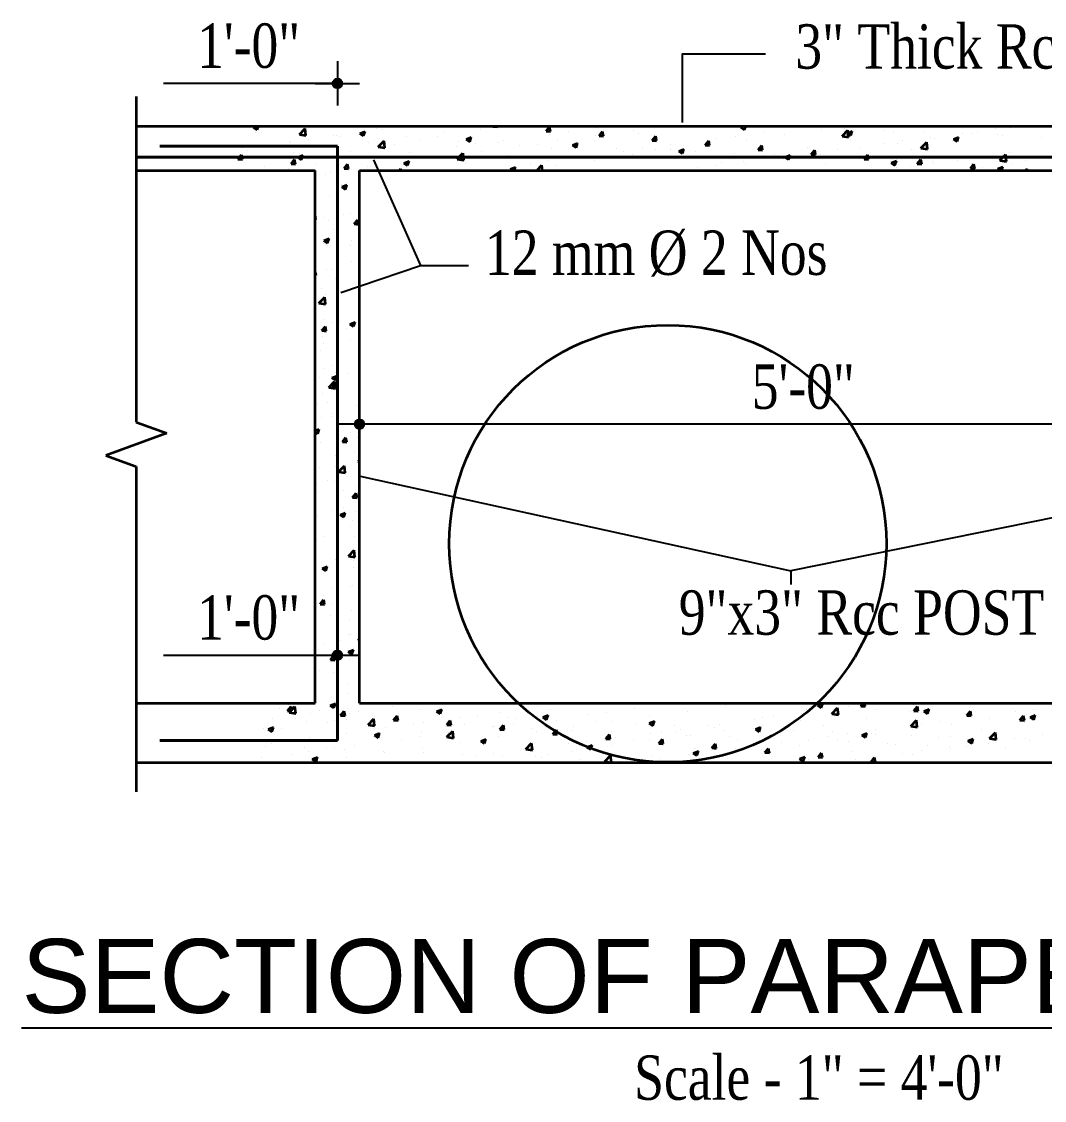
# Model space of a CAD drawing. Header units: inches. Extents: x 334224 to 340955, y 74691 to 79424.
# Drawn here: x 338628 to 338766.3, y 77697.3 to 77843.2 of the extents above; entities that cross this region are included whole.
import ezdxf

# ---------------------------------------------------------------- set-up
doc = ezdxf.new("R2010")
doc.units = ezdxf.units.IN
doc.header["$MEASUREMENT"] = 0
doc.layers.add('BAR', color=5, linetype='Continuous', lineweight=40)
doc.layers.add('Wall', color=20, linetype='Continuous', lineweight=35)
doc.layers.add('dimension', color=241, linetype='Continuous')
doc.layers.add('text', color=113, linetype='Continuous')
doc.styles.add('1.8', font='times.ttf', dxfattribs={"width": 0.8, "height": 6})
doc.styles.add('TITLE', font='arial.ttf')

# ---------------------------------------------------------------- blocks, each defined once
blk = doc.blocks.new('ARW')
at = {"layer": 'dimension'}
blk.add_lwpolyline([(10, 0, 0, 6, 0), (0, 0, 0, 0, 0), (10, 0, 0, 0, 0)], format="xyseb", dxfattribs=at)
blk = doc.blocks.new('DIM')
at = {"layer": 'dimension'}
h = blk.add_hatch(color=256, dxfattribs=at)
h.paths.add_polyline_path([(0, 1.28), (0, 0), (1.28, 0, 0.414214)])
h.paths.add_polyline_path([(1.28, 0), (0, 0), (0, -1.28, 0.414214)])
h.paths.add_polyline_path([(0, 0), (-1.28, 0, 0.414214), (0, -1.28)])
h.paths.add_polyline_path([(0, 1.28, 0.414214), (-1.28, 0), (0, 0)])
for p, q in [((0, 6), (0, -6)), ((-6, 0), (6, 0))]:
    blk.add_line(p, q, dxfattribs=at)
blk.add_circle((0, 0), 1.28, dxfattribs=at)
blk = doc.blocks.new('A$C2FC07D48')
at = {"linetype": 'Continuous', "ltscale": 10}
for p, q in [((19.51, 137.96), (19.51, 93.96)), ((19.51, 93.96), (23.63, 92.46)), ((23.63, 92.46), (15.39, 89.46)), ((15.39, 89.46), (19.51, 87.96)), ((19.51, 87.96), (19.51, 43.96))]:
    blk.add_line(p, q, dxfattribs=at)
at = {"ltscale": 10}
for p, q in [((19.51, 133.96), (199.91, 133.96)), ((19.51, 127.96), (43.71, 127.96)), ((43.71, 55.96), (43.71, 127.96)), ((49.71, 127.96), (169.71, 127.96)), ((49.71, 55.96), (49.71, 127.96)), ((19.51, 55.96), (43.71, 55.96)), ((49.71, 55.96), (169.71, 55.96)), ((19.51, 47.96), (163.71, 47.96))]:
    blk.add_line(p, q, dxfattribs=at)
at = {"color": 8, "ltscale": 10}
for p, q in [((35.37, 133.8), (35.81, 133.96)), ((35.37, 133.8), (35.87, 133.46)), ((35.67, 133.04), (35.67, 133.04)), ((35.87, 133.46), (36.04, 133.96)), ((36.4, 133.04), (36.4, 133.04)), ((40.86, 133.79), (40.86, 133.79)), ((41.57, 132.82), (42.35, 133.63)), ((41.57, 132.82), (42.46, 132.68)), ((41.74, 132.81), (41.74, 132.81)), ((42.46, 132.68), (42.35, 133.63)), ((49.74, 132.99), (50.44, 133.26)), ((49.74, 132.99), (50.24, 132.66)), ((50.24, 132.66), (50.45, 133.26)), ((51.98, 133.7), (51.98, 133.7)), ((52.85, 133.51), (52.85, 133.51)), ((55.36, 133.84), (55.36, 133.84)), ((61.25, 133.25), (61.25, 133.25)), ((66.04, 133.51), (66.04, 133.51)), ((66.3, 133.89), (66.3, 133.89)), ((67.75, 133.9), (67.8, 133.96)), ((67.75, 133.9), (68.35, 133.85)), ((68.35, 133.85), (68.32, 133.96)), ((74.92, 133.28), (75.4, 133.85)), ((74.92, 133.28), (75.52, 133.22)), ((75.52, 133.22), (75.4, 133.85)), ((75.44, 132.89), (75.44, 132.89)), ((77.94, 133.22), (77.94, 133.22)), ((81.73, 133.72), (81.73, 133.72)), ((82.09, 132.65), (82.57, 133.22)), ((82.69, 132.59), (82.58, 133.22)), ((86.76, 133.41), (86.76, 133.41)), ((87.36, 133.01), (87.36, 133.01)), ((101.26, 133.82), (101.64, 133.96)), ((101.26, 133.82), (101.76, 133.48)), ((101.76, 133.48), (101.92, 133.96)), ((104.31, 133.09), (104.31, 133.09)), ((107.15, 132.88), (107.15, 132.88)), ((109.9, 133.85), (109.9, 133.85)), ((110.62, 133.92), (110.62, 133.92)), ((112.2, 133.52), (112.2, 133.52)), ((114.95, 132.63), (115.73, 133.44)), ((115.24, 133.62), (115.24, 133.62)), ((115.63, 133.02), (116.33, 133.29)), ((115.63, 133.02), (116.13, 132.68)), ((115.84, 132.49), (115.73, 133.44)), ((116.13, 132.68), (116.33, 133.28)), ((120.57, 133.4), (120.57, 133.4)), ((121.93, 133.05), (121.93, 133.05)), ((125.91, 133.17), (125.91, 133.17)), ((131.25, 132.95), (131.25, 132.95)), ((132.65, 133.03), (132.65, 133.03)), ((133.21, 133.3), (133.21, 133.3)), ((135.71, 133.63), (135.71, 133.63)), ((135.99, 132.86), (135.99, 132.86)), ((136.59, 132.72), (136.59, 132.72)), ((137.79, 133.74), (137.79, 133.74)), ((139.82, 133.84), (139.82, 133.84)), ((141.83, 133.86), (141.83, 133.86)), ((40.25, 131.85), (40.25, 131.85)), ((40.32, 131.7), (40.32, 131.7)), ((42.75, 132.18), (42.75, 132.18)), ((46.15, 132.7), (46.15, 132.7)), ((46.54, 132.68), (46.54, 132.68)), ((47.08, 132.59), (47.08, 132.59)), ((50.93, 131.8), (50.93, 131.8)), ((52.24, 131.17), (53.02, 131.98)), ((52.42, 132.36), (52.42, 132.36)), ((53.13, 131.03), (53.02, 131.98)), ((54.38, 131.51), (54.38, 131.51)), ((56.12, 132.55), (56.12, 132.55)), ((57.76, 132.14), (57.76, 132.14)), ((60.21, 132.51), (60.21, 132.51)), ((63.09, 131.91), (63.09, 131.91)), ((64.12, 132.19), (64.82, 132.46)), ((64.12, 132.19), (64.61, 131.86)), ((64.61, 131.85), (64.82, 132.46)), ((65.33, 131.56), (65.33, 131.56)), ((68.43, 131.69), (68.43, 131.69)), ((69.12, 132.06), (69.12, 132.06)), ((71.38, 131.32), (71.38, 131.32)), ((73.77, 131.46), (73.77, 131.46)), ((76.51, 132.02), (76.51, 132.02)), ((78.49, 131.39), (79.19, 131.66)), ((78.49, 131.39), (78.98, 131.06)), ((78.99, 131.05), (79.19, 131.66)), ((81.52, 132.01), (81.52, 132.01)), ((81.56, 132.66), (81.56, 132.66)), ((82.09, 132.65), (82.69, 132.6)), ((89.27, 132.02), (89.75, 132.6)), ((89.27, 132.02), (89.86, 131.97)), ((89.86, 131.96), (89.75, 132.59)), ((91.7, 131.43), (91.7, 131.43)), ((96.44, 131.39), (96.92, 131.97)), ((96.44, 131.39), (97.04, 131.34)), ((96.82, 131.42), (96.82, 131.42)), ((97.04, 131.34), (96.92, 131.96)), ((98.02, 132.26), (98.02, 132.26)), ((100.52, 132.59), (100.52, 132.59)), ((102.01, 132.17), (102.01, 132.17)), ((103.61, 130.77), (104.09, 131.34)), ((104.21, 130.71), (104.09, 131.34)), ((114.95, 132.63), (115.84, 132.49)), ((116.1, 132.05), (116.1, 132.05)), ((120.6, 131.64), (120.6, 131.64)), ((122.41, 131.64), (122.41, 131.64)), ((123.1, 131.97), (123.1, 131.97)), ((125.62, 130.98), (126.4, 131.79)), ((126.52, 130.84), (126.4, 131.79)), ((126.89, 132.47), (126.89, 132.47)), ((127.46, 132.28), (127.46, 132.28)), ((130, 132.22), (130.7, 132.48)), ((130, 132.22), (130.5, 131.88)), ((130.16, 131.86), (130.16, 131.86)), ((130.5, 131.88), (130.7, 132.48)), ((141.93, 132.49), (141.93, 132.49)), ((33.47, 129.75), (33.75, 130.09)), ((33.82, 129.75), (33.76, 130.09)), ((33.93, 131.02), (33.93, 131.02)), ((34.49, 130.7), (34.49, 130.7)), ((40.74, 130.46), (40.74, 130.46)), ((41.34, 129.77), (42.04, 130.04)), ((41.95, 129.75), (42.04, 130.03)), ((45.87, 131.16), (45.87, 131.16)), ((48.55, 130.51), (48.55, 130.51)), ((52.24, 131.17), (53.13, 131.03)), ((52.73, 129.9), (52.73, 129.9)), ((56.51, 130.4), (56.51, 130.4)), ((61.13, 129.93), (61.13, 129.93)), ((62.83, 131.23), (62.83, 131.23)), ((63.15, 129.75), (63.69, 130.32)), ((63.76, 129.75), (63.7, 130.32)), ((66.18, 130.57), (66.18, 130.57)), ((69.86, 130.01), (69.86, 130.01)), ((75.69, 131.01), (75.69, 131.01)), ((79.11, 131.24), (79.11, 131.24)), ((84.45, 131.01), (84.45, 131.01)), ((85.41, 130.6), (85.41, 130.6)), ((86.63, 130.08), (86.63, 130.08)), ((87.91, 130.93), (87.91, 130.93)), ((89.78, 130.78), (89.78, 130.78)), ((91.77, 130.78), (91.77, 130.78)), ((92.86, 130.59), (93.56, 130.86)), ((92.86, 130.59), (93.36, 130.26)), ((93.36, 130.25), (93.56, 130.86)), ((95.12, 130.56), (95.12, 130.56)), ((100.46, 130.33), (100.46, 130.33)), ((103.61, 130.77), (104.21, 130.71)), ((104.44, 130.05), (104.44, 130.05)), ((105.8, 130.11), (105.8, 130.11)), ((107.23, 129.79), (107.93, 130.06)), ((107.83, 129.75), (107.93, 130.06)), ((107.99, 129.98), (107.99, 129.98)), ((110.27, 131.05), (110.27, 131.05)), ((110.5, 130.31), (110.5, 130.31)), ((110.78, 130.14), (111.26, 130.71)), ((110.78, 130.14), (111.38, 130.09)), ((111.14, 129.88), (111.14, 129.88)), ((111.38, 130.08), (111.27, 130.71)), ((112.08, 130.19), (112.08, 130.19)), ((114.28, 130.81), (114.28, 130.81)), ((117.27, 130.94), (117.27, 130.94)), ((118.16, 129.75), (118.44, 130.08)), ((118.5, 129.75), (118.44, 130.08)), ((118.5, 129.86), (118.5, 129.86)), ((124.33, 130.86), (124.33, 130.86)), ((125.62, 130.98), (126.51, 130.84)), ((136.71, 129.75), (137.08, 130.13)), ((136.87, 130.18), (136.87, 130.18)), ((137.12, 129.75), (137.08, 130.13)), ((137.66, 130.41), (137.66, 130.41)), ((33.27, 129.52), (33.47, 129.75)), ((33.27, 129.52), (33.87, 129.47)), ((33.87, 129.46), (33.82, 129.75)), ((35.55, 129.71), (35.55, 129.71)), ((36.88, 128.51), (36.88, 128.51)), ((40.44, 128.89), (40.93, 129.47)), ((40.44, 128.89), (41.04, 128.84)), ((41.04, 128.84), (40.93, 129.46)), ((41.34, 129.77), (41.37, 129.75)), ((41.37, 129.75), (41.84, 129.43)), ((41.84, 129.43), (41.95, 129.75)), ((42.71, 129.51), (42.71, 129.51)), ((43.91, 128.74), (43.91, 128.74)), ((47.62, 128.26), (48.1, 128.84)), ((48.22, 128.21), (48.1, 128.83)), ((50.22, 129.57), (50.22, 129.57)), ((50.8, 128.47), (50.8, 128.47)), ((55.71, 128.97), (56.41, 129.24)), ((55.71, 128.97), (56.21, 128.63)), ((56, 129.22), (56, 129.22)), ((56.21, 128.63), (56.41, 129.23)), ((62.92, 129.51), (63.15, 129.75)), ((62.92, 129.51), (63.81, 129.37)), ((63.81, 129.37), (63.76, 129.75)), ((64.03, 129.01), (64.03, 129.01)), ((70.08, 128.17), (70.78, 128.44)), ((70.63, 127.96), (70.79, 128.43)), ((72.81, 128.95), (72.81, 128.95)), ((73.69, 127.96), (74.37, 128.67)), ((74.45, 127.96), (74.37, 128.67)), ((75.31, 129.27), (75.31, 129.27)), ((76.39, 128.69), (76.39, 128.69)), ((79.1, 129.77), (79.1, 129.77)), ((81.44, 129.33), (81.44, 129.33)), ((97.89, 128.65), (97.89, 128.65)), ((98.61, 129.05), (98.61, 129.05)), ((101.68, 129.15), (101.68, 129.15)), ((101.89, 128.85), (101.89, 128.85)), ((107.03, 129.55), (107.03, 129.55)), ((107.23, 129.79), (107.28, 129.75)), ((107.28, 129.75), (107.73, 129.46)), ((107.73, 129.45), (107.83, 129.75)), ((112.67, 128.86), (112.67, 128.86)), ((116.48, 129.66), (116.48, 129.66)), ((117.96, 129.51), (118.16, 129.75)), ((117.96, 129.51), (118.55, 129.46)), ((118.55, 129.45), (118.5, 129.75)), ((121.6, 128.99), (122.3, 129.26)), ((121.6, 128.99), (122.1, 128.65)), ((121.81, 129.43), (121.81, 129.43)), ((122.1, 128.65), (122.3, 129.26)), ((124.26, 128.52), (124.26, 128.52)), ((125.13, 128.88), (125.61, 129.46)), ((125.13, 128.88), (125.73, 128.83)), ((125.73, 128.83), (125.61, 129.45)), ((127.15, 129.21), (127.15, 129.21)), ((127.34, 128.95), (127.34, 128.95)), ((130.57, 129.36), (130.57, 129.36)), ((132.3, 128.26), (132.78, 128.83)), ((132.49, 128.98), (132.49, 128.98)), ((132.53, 129.7), (132.53, 129.7)), ((132.9, 128.2), (132.78, 128.83)), ((133.08, 129.68), (133.08, 129.68)), ((133.98, 128.36), (133.98, 128.36)), ((135.97, 128.19), (136.67, 128.46)), ((136.3, 129.32), (136.71, 129.75)), ((136.3, 129.32), (137.19, 129.18)), ((136.51, 127.96), (136.67, 128.45)), ((137.19, 129.18), (137.12, 129.75)), ((137.83, 128.75), (137.83, 128.75)), ((139.81, 129.36), (139.81, 129.36)), ((40.12, 128.24), (40.12, 128.24)), ((45.13, 127.48), (45.13, 127.48)), ((45.75, 127.83), (45.75, 127.83)), ((47.62, 128.26), (48.21, 128.21)), ((55.07, 127.96), (55.27, 128.21)), ((55.32, 127.96), (55.27, 128.21)), ((58.2, 128.01), (58.2, 128.01)), ((66.49, 128.11), (66.49, 128.11)), ((70.08, 128.17), (70.39, 127.96)), ((71.26, 127.99), (71.26, 127.99)), ((92.77, 128.05), (92.77, 128.05)), ((95.39, 128.32), (95.39, 128.32)), ((96.7, 128.1), (96.7, 128.1)), ((120.47, 128.03), (120.47, 128.03)), ((122.28, 128.31), (122.28, 128.31)), ((132.3, 128.26), (132.9, 128.2)), ((135.97, 128.19), (136.3, 127.96)), ((139.76, 127.96), (139.96, 128.2)), ((140, 127.96), (139.96, 128.2)), ((46.53, 126.01), (46.53, 126.01)), ((47.24, 126.14), (47.24, 126.14)), ((47.31, 125.74), (48.01, 126.01)), ((47.31, 125.74), (47.81, 125.41)), ((47.59, 125.63), (47.59, 125.63)), ((47.81, 125.4), (48.01, 126.01)), ((45.63, 124.5), (45.63, 124.5)), ((43.79, 121.28), (43.71, 121.95)), ((43.71, 121.3), (43.79, 121.29)), ((44.96, 121.68), (44.96, 121.68)), ((45.51, 121.17), (45.51, 121.17)), ((47.47, 122.01), (47.47, 122.01)), ((48.48, 122.17), (48.48, 122.17)), ((49, 120.74), (49.49, 121.32)), ((49.6, 120.69), (49.49, 121.31)), ((46.12, 120.04), (46.12, 120.04)), ((49, 120.74), (49.6, 120.69)), ((44.88, 118.49), (45.58, 118.76)), ((44.88, 118.49), (45.38, 118.16)), ((45.38, 118.15), (45.58, 118.76)), ((48.62, 118.57), (48.62, 118.57)), ((44.83, 118.07), (44.83, 118.07)), ((45.39, 117.84), (45.39, 117.84)), ((46.53, 117.06), (46.53, 117.06)), ((48.52, 117.84), (48.52, 117.84)), ((48.64, 115.72), (48.64, 115.72)), ((43.82, 113.79), (43.71, 114.38)), ((43.71, 113.8), (43.82, 113.8)), ((45.27, 114.52), (45.27, 114.52)), ((45.99, 114.62), (45.99, 114.62)), ((46.5, 113.34), (46.5, 113.34)), ((44.22, 110.03), (45, 110.84)), ((44.54, 111.98), (44.54, 111.98)), ((45.11, 109.89), (45, 110.84)), ((45.14, 111.19), (45.14, 111.19)), ((49.68, 111.51), (49.68, 111.51)), ((44.22, 110.03), (45.11, 109.89)), ((44.61, 106.33), (45.09, 106.9)), ((45.02, 107.86), (45.02, 107.86)), ((45.21, 106.27), (45.09, 106.9)), ((46.09, 107.38), (46.09, 107.38)), ((47.05, 107.56), (47.05, 107.56)), ((47.93, 106.64), (47.93, 106.64)), ((48.41, 107.21), (49.11, 107.48)), ((48.41, 107.21), (48.91, 106.88)), ((48.91, 106.87), (49.12, 107.48)), ((49.55, 107.89), (49.55, 107.89)), ((44.61, 106.33), (45.2, 106.27)), ((44.7, 105.52), (44.7, 105.52)), ((48.49, 105.18), (48.49, 105.18)), ((44.41, 103.62), (44.41, 103.62)), ((44.9, 104.53), (44.9, 104.53)), ((46.92, 103.95), (46.92, 103.95)), ((44.78, 101.2), (44.78, 101.2)), ((45.95, 101.56), (45.95, 101.56)), ((46.47, 100.68), (46.47, 100.68)), ((44.29, 100.01), (44.29, 100.01)), ((45.55, 98.63), (46.33, 99.45)), ((45.98, 99.96), (46.68, 100.23)), ((45.98, 99.96), (46.48, 99.63)), ((45.99, 98.8), (46.48, 99.38)), ((46.44, 98.49), (46.33, 99.44)), ((46.48, 99.62), (46.68, 100.23)), ((46.59, 98.75), (46.48, 99.37)), ((48.07, 100.5), (48.07, 100.5)), ((44.66, 97.87), (44.66, 97.87)), ((45.55, 98.63), (46.44, 98.5)), ((45.99, 98.8), (46.59, 98.75)), ((49.71, 98.51), (49.71, 98.51)), ((44, 96.45), (44, 96.45)), ((45.44, 96.56), (45.44, 96.56)), ((46.11, 95.11), (46.11, 95.11)), ((49.34, 96.22), (49.34, 96.22)), ((49.59, 95.18), (49.59, 95.18)), ((44.54, 94.54), (44.54, 94.54)), ((46.06, 94.71), (46.06, 94.71)), ((49.13, 93.45), (49.13, 93.45)), ((43.71, 92.77), (44.25, 92.98)), ((43.71, 92.6), (44.04, 92.38)), ((44.05, 92.37), (44.25, 92.98)), ((48.46, 92.52), (48.46, 92.52)), ((44.42, 91.21), (44.42, 91.21)), ((47.35, 91.14), (47.35, 91.14)), ((47.38, 91.28), (47.86, 91.86)), ((47.38, 91.28), (47.98, 91.23)), ((47.98, 91.23), (47.87, 91.85)), ((49.47, 91.85), (49.47, 91.85)), ((46.5, 89.5), (46.5, 89.5)), ((49, 89.83), (49, 89.83)), ((44.29, 87.88), (44.29, 87.88)), ((46.44, 88.02), (46.44, 88.02)), ((46.87, 87.24), (47.65, 88.05)), ((47.77, 87.1), (47.65, 88.05)), ((49.34, 88.52), (49.34, 88.52)), ((49.52, 88.68), (49.71, 88.76)), ((49.52, 88.68), (49.71, 88.55)), ((46.87, 87.24), (47.76, 87.1)), ((43.87, 85.56), (43.87, 85.56)), ((45.4, 86.03), (45.4, 86.03)), ((46.37, 85.89), (46.37, 85.89)), ((47.51, 84.69), (47.51, 84.69)), ((49.22, 85.2), (49.22, 85.2)), ((44.17, 84.56), (44.17, 84.56)), ((48.77, 83.76), (49.25, 84.33)), ((48.77, 83.76), (49.37, 83.71)), ((49.37, 83.7), (49.25, 84.33)), ((43.74, 81.95), (43.74, 81.95)), ((46.03, 82.05), (46.03, 82.05)), ((47.08, 81.43), (47.78, 81.7)), ((47.53, 82.44), (47.53, 82.44)), ((47.58, 81.09), (47.78, 81.7)), ((49.1, 81.87), (49.1, 81.87)), ((44.05, 81.23), (44.05, 81.23)), ((47.08, 81.43), (47.58, 81.1)), ((48.75, 80.72), (48.75, 80.72)), ((48.43, 79.86), (48.43, 79.86)), ((43.93, 77.9), (43.93, 77.9)), ((44.9, 78.5), (44.9, 78.5)), ((48.98, 78.54), (48.98, 78.54)), ((48.2, 75.84), (48.98, 76.65)), ((48.2, 75.84), (49.09, 75.7)), ((49.09, 75.7), (48.98, 76.65)), ((43.81, 74.57), (43.81, 74.57)), ((44.65, 74.18), (45.35, 74.45)), ((45.15, 73.84), (45.35, 74.45)), ((46.41, 75.36), (46.41, 75.36)), ((46.8, 75.61), (46.8, 75.61)), ((48.58, 75.39), (48.58, 75.39)), ((48.86, 75.21), (48.86, 75.21)), ((44.65, 74.18), (45.15, 73.85)), ((48.91, 74.27), (48.91, 74.27)), ((48.45, 71.77), (48.45, 71.77)), ((48.74, 71.88), (48.74, 71.88)), ((44.81, 70.53), (44.81, 70.53)), ((45.95, 71.44), (45.95, 71.44)), ((44.37, 69.34), (44.85, 69.92)), ((44.37, 69.34), (44.97, 69.29)), ((44.97, 69.29), (44.86, 69.91)), ((46, 69.39), (46, 69.39)), ((48.62, 68.55), (48.62, 68.55)), ((45.82, 67.83), (45.82, 67.83)), ((48.4, 67.19), (48.4, 67.19)), ((49.61, 68.33), (49.61, 68.33)), ((46.98, 64.38), (46.98, 64.38)), ((48.2, 65.19), (48.2, 65.19)), ((48.49, 65.22), (48.49, 65.22)), ((49.53, 64.44), (49.71, 64.64)), ((49.53, 64.44), (49.71, 64.42)), ((44.97, 64.07), (44.97, 64.07)), ((48.19, 62.9), (48.89, 63.17)), ((48.19, 62.9), (48.68, 62.57)), ((48.68, 62.57), (48.89, 63.17)), ((45.76, 61.82), (46.24, 62.4)), ((45.76, 61.82), (46.36, 61.77)), ((46.36, 61.77), (46.24, 62.39)), ((46.38, 62.69), (46.38, 62.69)), ((48.37, 61.89), (48.37, 61.89)), ((44.35, 60.44), (44.35, 60.44)), ((46.21, 60.11), (46.21, 60.11)), ((48.25, 58.56), (48.25, 58.56)), ((48.03, 57.33), (48.03, 57.33)), ((39.97, 54.93), (40.46, 55.5)), ((40.14, 55.73), (40.14, 55.73)), ((40.18, 54.7), (40.96, 55.51)), ((40.57, 54.87), (40.46, 55.5)), ((41.07, 54.56), (40.96, 55.51)), ((45.75, 55.65), (46.45, 55.92)), ((45.75, 55.65), (46.25, 55.32)), ((45.97, 56.73), (45.97, 56.73)), ((46.25, 55.31), (46.45, 55.92)), ((54.2, 55.53), (54.2, 55.53)), ((64.3, 55.87), (64.3, 55.87)), ((73.71, 55.45), (73.71, 55.45)), ((99.22, 55.61), (99.22, 55.61)), ((111.64, 55.67), (112.34, 55.94)), ((111.64, 55.67), (112.14, 55.34)), ((112.14, 55.34), (112.34, 55.94)), ((115.78, 55.45), (115.78, 55.45)), ((117.49, 55.55), (117.84, 55.96)), ((117.49, 55.55), (118.08, 55.49)), ((118.08, 55.49), (118, 55.96)), ((118.28, 55.78), (118.28, 55.78)), ((124.66, 55.72), (124.66, 55.72)), ((124.66, 54.92), (125.14, 55.49)), ((125.26, 54.86), (125.14, 55.49)), ((129.98, 55.88), (129.98, 55.88)), ((38.93, 55.23), (38.93, 55.23)), ((39.97, 54.93), (40.57, 54.87)), ((40.18, 54.7), (41.07, 54.57)), ((43.08, 54.59), (43.08, 54.59)), ((44.26, 55), (44.26, 55)), ((47.15, 54.3), (47.63, 54.87)), ((47.15, 54.3), (47.74, 54.25)), ((47.75, 54.24), (47.63, 54.87)), ((48.13, 55.23), (48.13, 55.23)), ((48.37, 54.53), (48.37, 54.53)), ((49.6, 54.77), (49.6, 54.77)), ((51.69, 54.21), (51.69, 54.21)), ((54.32, 53.67), (54.8, 54.25)), ((54.92, 53.62), (54.8, 54.24)), ((54.94, 54.55), (54.94, 54.55)), ((58.01, 55.04), (58.01, 55.04)), ((60.12, 54.85), (60.82, 55.12)), ((60.12, 54.85), (60.62, 54.52)), ((60.28, 54.32), (60.28, 54.32)), ((60.51, 55.37), (60.51, 55.37)), ((60.62, 54.51), (60.83, 55.12)), ((63.39, 54), (63.39, 54)), ((65.62, 54.1), (65.62, 54.1)), ((68.58, 54.75), (68.58, 54.75)), ((69.68, 54.03), (69.68, 54.03)), ((74.5, 54.05), (75.2, 54.32)), ((74.5, 54.05), (74.99, 53.72)), ((74.99, 53.71), (75.2, 54.32)), ((75.51, 55.04), (75.51, 55.04)), ((80.59, 54.42), (80.59, 54.42)), ((83.1, 54.75), (83.1, 54.75)), ((86.88, 55.25), (86.88, 55.25)), ((88.97, 54.22), (88.97, 54.22)), ((94.02, 54.86), (94.02, 54.86)), ((104.26, 54.07), (104.26, 54.07)), ((105.68, 54.12), (105.68, 54.12)), ((109.46, 54.62), (109.46, 54.62)), ((110.09, 55.07), (110.09, 55.07)), ((113.56, 54.51), (114.34, 55.32)), ((113.56, 54.51), (114.45, 54.38)), ((114.45, 54.37), (114.34, 55.32)), ((114.48, 54.37), (114.48, 54.37)), ((119.61, 55.08), (119.61, 55.08)), ((124.15, 54.88), (124.15, 54.88)), ((124.66, 54.92), (125.26, 54.87)), ((126.01, 54.87), (126.71, 55.14)), ((126.01, 54.87), (126.51, 54.54)), ((126.51, 54.53), (126.71, 55.14)), ((131.83, 54.29), (132.31, 54.87)), ((131.83, 54.29), (132.43, 54.24)), ((132.05, 54), (132.05, 54)), ((132.43, 54.24), (132.31, 54.86)), ((138.36, 54.83), (138.36, 54.83)), ((139, 53.66), (139.49, 54.24)), ((139.6, 53.61), (139.49, 54.23)), ((139.92, 54.48), (139.92, 54.48)), ((140.38, 54.07), (141.08, 54.34)), ((140.38, 54.07), (140.88, 53.74)), ((140.86, 55.16), (140.86, 55.16)), ((140.88, 53.73), (141.08, 54.34)), ((36.7, 52.53), (36.7, 52.53)), ((37.35, 52.43), (38.05, 52.7)), ((37.85, 52.09), (38.05, 52.69)), ((37.94, 53.89), (37.94, 53.89)), ((39.09, 52.55), (39.09, 52.55)), ((41.04, 53.88), (41.04, 53.88)), ((42.54, 53.53), (42.54, 53.53)), ((45.4, 53.38), (45.4, 53.38)), ((46.37, 53.66), (46.37, 53.66)), ((47.91, 53.71), (47.91, 53.71)), ((50.85, 53.05), (51.63, 53.86)), ((50.85, 53.05), (51.74, 52.91)), ((51.74, 52.91), (51.63, 53.86)), ((51.71, 53.43), (51.71, 53.43)), ((53.2, 52.66), (53.2, 52.66)), ((54.32, 53.67), (54.92, 53.62)), ((57.05, 53.21), (57.05, 53.21)), ((58.34, 53.36), (58.34, 53.36)), ((61.49, 53.04), (61.97, 53.62)), ((61.49, 53.04), (62.09, 52.99)), ((62.09, 52.99), (61.98, 53.62)), ((62.39, 52.98), (62.39, 52.98)), ((63.85, 53.03), (63.85, 53.03)), ((67.73, 52.75), (67.73, 52.75)), ((67.99, 52.76), (67.99, 52.76)), ((68.66, 52.42), (69.15, 52.99)), ((69.26, 52.36), (69.15, 52.99)), ((70.49, 53.09), (70.49, 53.09)), ((70.96, 53.87), (70.96, 53.87)), ((73.06, 52.53), (73.06, 52.53)), ((74.28, 53.59), (74.28, 53.59)), ((76.29, 53.65), (76.29, 53.65)), ((78.64, 52.77), (78.64, 52.77)), ((81.63, 53.42), (81.63, 53.42)), ((83.84, 53.51), (83.84, 53.51)), ((86.97, 53.2), (86.97, 53.2)), ((88.87, 53.25), (89.57, 53.52)), ((88.87, 53.25), (89.36, 52.91)), ((89.37, 52.91), (89.57, 53.52)), ((92.31, 52.97), (92.31, 52.97)), ((96.86, 52.96), (96.86, 52.96)), ((97.65, 52.74), (97.65, 52.74)), ((98.43, 53.07), (98.43, 53.07)), ((102.99, 52.52), (102.99, 52.52)), ((103.17, 53.79), (103.17, 53.79)), ((103.24, 52.45), (103.94, 52.72)), ((103.74, 52.11), (103.94, 52.71)), ((104.23, 52.98), (104.23, 52.98)), ((109.28, 53.62), (109.28, 53.62)), ((112.49, 52.88), (112.49, 52.88)), ((118.32, 53.88), (118.32, 53.88)), ((124.23, 52.86), (125.01, 53.67)), ((124.23, 52.86), (125.12, 52.72)), ((125.12, 52.72), (125.01, 53.67)), ((125.76, 53.17), (125.76, 53.17)), ((128.26, 53.5), (128.26, 53.5)), ((129.73, 53.14), (129.73, 53.14)), ((134.87, 53.84), (134.87, 53.84)), ((139, 53.66), (139.6, 53.61)), ((139.64, 53.38), (139.64, 53.38)), ((37.35, 52.43), (37.85, 52.09)), ((42.96, 51.27), (42.96, 51.27)), ((48.01, 51.91), (48.01, 51.91)), ((51.72, 51.63), (52.42, 51.9)), ((51.72, 51.63), (52.22, 51.29)), ((52.22, 51.29), (52.42, 51.89)), ((55.38, 51.1), (55.38, 51.1)), ((57.88, 51.43), (57.88, 51.43)), ((58.02, 52.03), (58.02, 52.03)), ((61.52, 51.39), (62.3, 52.2)), ((61.52, 51.39), (62.41, 51.25)), ((61.67, 51.93), (61.67, 51.93)), ((62.41, 51.25), (62.3, 52.2)), ((66.09, 50.83), (66.79, 51.09)), ((66.59, 50.49), (66.79, 51.09)), ((68.46, 51.42), (68.46, 51.42)), ((68.66, 52.42), (69.26, 52.36)), ((73.59, 52.12), (73.59, 52.12)), ((75.84, 51.79), (76.32, 52.36)), ((75.84, 51.79), (76.44, 51.74)), ((76.44, 51.73), (76.32, 52.36)), ((78.4, 52.3), (78.4, 52.3)), ((83.01, 51.16), (83.49, 51.74)), ((83.01, 51.16), (83.61, 51.11)), ((83.61, 51.11), (83.49, 51.73)), ((83.74, 52.08), (83.74, 52.08)), ((84.25, 51.3), (84.25, 51.3)), ((86.77, 51.07), (86.77, 51.07)), ((89.08, 51.85), (89.08, 51.85)), ((90.18, 50.53), (90.66, 51.11)), ((90.57, 52.13), (90.57, 52.13)), ((90.78, 50.48), (90.67, 51.11)), ((92.6, 52.07), (92.6, 52.07)), ((93.07, 52.46), (93.07, 52.46)), ((93.9, 51.53), (93.9, 51.53)), ((94.42, 51.63), (94.42, 51.63)), ((99.1, 52.28), (99.1, 52.28)), ((99.76, 51.4), (99.76, 51.4)), ((103.24, 52.45), (103.74, 52.11)), ((105.09, 51.18), (105.09, 51.18)), ((106.66, 51.88), (106.66, 51.88)), ((108.32, 52.29), (108.32, 52.29)), ((113.15, 51.51), (113.15, 51.51)), ((113.66, 52.07), (113.66, 52.07)), ((114.35, 51.05), (114.35, 51.05)), ((115.65, 51.84), (115.65, 51.84)), ((117.61, 51.65), (118.31, 51.92)), ((117.61, 51.65), (118.11, 51.31)), ((118.11, 51.31), (118.31, 51.91)), ((119, 51.84), (119, 51.84)), ((119.44, 52.34), (119.44, 52.34)), ((119.49, 51.75), (119.49, 51.75)), ((124.34, 51.62), (124.34, 51.62)), ((124.54, 52.39), (124.54, 52.39)), ((127.97, 51.38), (127.97, 51.38)), ((129.68, 51.39), (129.68, 51.39)), ((131.98, 50.85), (132.68, 51.12)), ((132.48, 50.51), (132.68, 51.11)), ((133.8, 52.38), (133.8, 52.38)), ((134.91, 51.2), (135.68, 52.01)), ((134.91, 51.2), (135.79, 51.06)), ((135.01, 51.17), (135.01, 51.17)), ((135.8, 51.06), (135.69, 52.01)), ((138.23, 51.21), (138.23, 51.21)), ((139.8, 51.15), (139.8, 51.15)), ((142.02, 51.71), (142.02, 51.71)), ((36.94, 50.14), (36.94, 50.14)), ((37.82, 50.56), (37.82, 50.56)), ((42.28, 49.92), (42.28, 49.92)), ((45.28, 49.77), (45.28, 49.77)), ((46.36, 50.03), (46.36, 50.03)), ((47.61, 49.69), (47.61, 49.69)), ((49.06, 50.27), (49.06, 50.27)), ((52.19, 51.03), (52.19, 51.03)), ((58.21, 50.03), (58.21, 50.03)), ((63.26, 50.67), (63.26, 50.67)), ((66.09, 50.83), (66.59, 50.49)), ((71.65, 49.64), (71.65, 49.64)), ((72.2, 49.74), (72.98, 50.55)), ((72.2, 49.74), (73.09, 49.6)), ((73.09, 49.6), (72.98, 50.55)), ((77.96, 50.47), (77.96, 50.47)), ((80.46, 50.8), (80.46, 50.8)), ((80.46, 50.02), (81.16, 50.29)), ((80.46, 50.02), (80.96, 49.69)), ((80.93, 50.07), (80.93, 50.07)), ((80.96, 49.69), (81.17, 50.29)), ((83.72, 50.19), (83.72, 50.19)), ((88.85, 50.89), (88.85, 50.89)), ((90.18, 50.53), (90.78, 50.48)), ((94.99, 49.88), (94.99, 49.88)), ((97.36, 49.91), (97.84, 50.48)), ((97.36, 49.91), (97.95, 49.85)), ((97.95, 49.85), (97.84, 50.48)), ((100.54, 49.85), (100.54, 49.85)), ((100.83, 50.88), (100.83, 50.88)), ((103.05, 50.18), (103.05, 50.18)), ((104.11, 49.66), (104.11, 49.66)), ((104.53, 49.28), (105.01, 49.85)), ((105.13, 49.22), (105.01, 49.85)), ((106.83, 50.68), (106.83, 50.68)), ((109.16, 50.3), (109.16, 50.3)), ((110.43, 50.95), (110.43, 50.95)), ((115.77, 50.72), (115.77, 50.72)), ((121.11, 50.5), (121.11, 50.5)), ((122.14, 50.38), (122.14, 50.38)), ((126.45, 50.27), (126.45, 50.27)), ((129.42, 50.05), (129.42, 50.05)), ((129.61, 49.81), (129.61, 49.81)), ((131.78, 50.05), (131.78, 50.05)), ((131.98, 50.85), (132.48, 50.51)), ((134.75, 50.51), (134.75, 50.51)), ((135.73, 50.88), (135.73, 50.88)), ((137.12, 49.82), (137.12, 49.82)), ((140.35, 50.94), (140.35, 50.94)), ((36.46, 48.61), (36.46, 48.61)), ((40.52, 49.03), (40.52, 49.03)), ((42.77, 49.44), (42.77, 49.44)), ((43.32, 48.4), (44.02, 48.67)), ((43.32, 48.4), (43.82, 48.07)), ((43.82, 48.06), (44.02, 48.67)), ((47.89, 48.58), (47.89, 48.58)), ((52.95, 49.47), (52.95, 49.47)), ((53.08, 49.33), (53.08, 49.33)), ((58.29, 49.24), (58.29, 49.24)), ((63.63, 49.01), (63.63, 49.01)), ((65.35, 48.81), (65.35, 48.81)), ((67.86, 49.14), (67.86, 49.14)), ((68.97, 48.79), (68.97, 48.79)), ((73.47, 48.8), (73.47, 48.8)), ((74.3, 48.56), (74.3, 48.56)), ((75.1, 49.07), (75.1, 49.07)), ((78.52, 49.44), (78.52, 49.44)), ((79.64, 48.34), (79.64, 48.34)), ((82.87, 48.08), (83.65, 48.89)), ((83.76, 47.96), (83.65, 48.89)), ((87.94, 48.19), (87.94, 48.19)), ((89.16, 48.87), (89.16, 48.87)), ((90.44, 48.52), (90.44, 48.52)), ((93.78, 48.2), (93.78, 48.2)), ((94.23, 49.02), (94.23, 49.02)), ((94.84, 49.22), (95.54, 49.49)), ((94.84, 49.22), (95.33, 48.89)), ((95.33, 48.88), (95.54, 49.49)), ((98.97, 48.95), (98.97, 48.95)), ((104.53, 49.28), (105.13, 49.23)), ((109.21, 48.42), (109.91, 48.69)), ((109.21, 48.42), (109.7, 48.09)), ((109.71, 48.08), (109.91, 48.69)), ((110.48, 48.38), (110.48, 48.38)), ((111.7, 48.65), (112.18, 49.23)), ((111.7, 48.65), (112.3, 48.6)), ((112.3, 48.6), (112.18, 49.22)), ((116.31, 49.38), (116.31, 49.38)), ((116.81, 48.39), (116.81, 48.39)), ((118.87, 48.02), (119.36, 48.6)), ((119.47, 47.97), (119.36, 48.6)), ((119.37, 48.42), (119.37, 48.42)), ((123.12, 49.22), (123.12, 49.22)), ((124.42, 49.06), (124.42, 49.06)), ((125.63, 49.55), (125.63, 49.55)), ((41.83, 47.96), (41.84, 47.98)), ((41.85, 47.96), (41.85, 47.98)), ((59.04, 47.98), (59.04, 47.98)), ((68.34, 48.09), (68.34, 48.09)), ((69.27, 48.07), (69.27, 48.07)), ((82.87, 48.08), (83.63, 47.96)), ((84.98, 48.11), (84.98, 48.11)), ((118.87, 48.02), (119.47, 47.97)), ((126.52, 47.96), (126.53, 47.97)), ((126.53, 47.96), (126.53, 47.97))]:
    blk.add_line(p, q, dxfattribs=at)
blk.add_circle((91.39, 77.52), 29.55)
at = {"layer": 'BAR', "ltscale": 10}
for p, q in [((22.71, 131.25), (46.71, 131.25)), ((46.71, 131.25), (46.71, 50.9)), ((19.51, 129.75), (199.91, 129.75)), ((46.71, 50.9), (22.71, 50.9))]:
    blk.add_line(p, q, dxfattribs=at)
at = {"layer": 'dimension', "ltscale": 10}
for p, q in [((46.21, 139.75), (23.21, 139.75)), ((169.21, 93.66), (50.21, 93.66)), ((108.03, 73.86), (108.03, 71.99)), ((23.21, 62.46), (46.21, 62.46))]:
    blk.add_line(p, q, dxfattribs=at)
for points in [[(93.38, 134.46), (93.38, 143.76), (104.59, 143.76)], [(51.61, 129.43), (57.97, 115.11)], [(47.18, 111.48), (57.97, 115.11), (64.44, 115.11)], [(49.81, 86.66), (108.03, 73.86)], [(169.22, 86.25), (108.03, 73.86)]]:
    blk.add_lwpolyline(points, dxfattribs=at)
at = {"layer": 'dimension', "ltscale": 10, "xscale": 0.5, "yscale": 0.5, "zscale": 0.5}
for p in [(46.71, 139.75), (46.71, 62.46)]:
    blk.add_blockref('DIM', p, dxfattribs=at)
at = {"layer": 'dimension', "ltscale": 10}
for name, p, xscale, yscale, zscale, rotation in [('ARW', (51.41, 129.89), 0.5000000000010918, 0.5000000000010918, 0.5000000000010918, 113.9466199497491), ('ARW', (93.38, 133.96), 0.5, 0.5, 0.5, 270), ('ARW', (46.71, 111.32), 0.5000000000076961, 0.5000000000076961, 0.5000000000076961, 198.58454297744), ('DIM', (49.71, 93.66), 0.5, 0.5, 0.5, 180), ('ARW', (49.32, 86.77), 0.5000000000259259, 0.5000000000259259, 0.5000000000259259, 167.6048145921571)]:
    blk.add_blockref(name, p, dxfattribs=dict(at, xscale=xscale, yscale=yscale, zscale=zscale, rotation=rotation))
at = {"layer": 'dimension', "color": 7, "ltscale": 10, "char_height": 6, "attachment_point": 5, "style": '1.8'}
for s, insert in [('\\A2;1\'-0"', (34.71, 144.8)), ('\\A2;5\'-0"', (109.71, 98.71)), ('\\A2;1\'-0"', (34.71, 67.51))]:
    blk.add_mtext(s, dxfattribs=dict(at, insert=insert))
at = {"layer": 'text', "ltscale": 10, "style": '1.8', "width": 0.8}
for s, p in [('3" Thick Rcc', (108.63, 141.74)), ('12 mm %%C 2 Nos', (66.66, 113.86)), ('9"x3" Rcc POST', (92.87, 65.22)), ('Scale - 1" = 4\'-0"', (86.84, 2.35))]:
    blk.add_text(s, height=6, dxfattribs=at).set_placement(p)
at = {"layer": 'text', "style": 'TITLE'}
blk.add_text('%%USECTION OF PARAPET  WALL', height=10, dxfattribs=at).set_placement((4.01, 14.09))
blk = doc.blocks.new('Complete project')
at = {"color": 1}
blk.add_blockref('A$C2FC07D48', (338624.02909, 77695.07162), dxfattribs=at)

msp = doc.modelspace()

# ---------------------------------------------------------------- block references
at = {"layer": 'Wall', "linetype": 'ByBlock'}
msp.add_blockref('Complete project', (0, 0), dxfattribs=at)

doc.saveas('drawing.dxf')
